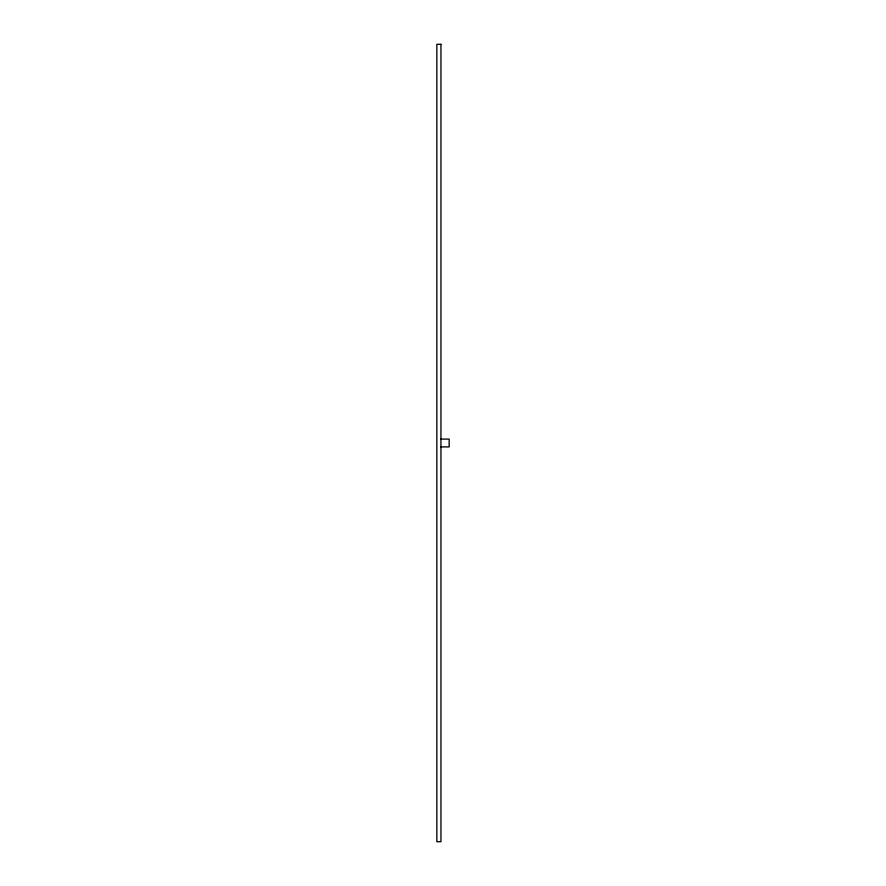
<?xml version="1.0" encoding="UTF-8"?>
<svg xmlns="http://www.w3.org/2000/svg" width="886" height="886" viewBox="0 0 886 886"><rect width="100%" height="100%" fill="white"/><g stroke="black" fill="none" stroke-linecap="round" stroke-linejoin="round"><path stroke-width="1.33" d="M440.951 439.091L449.158 439.091L449.158 446.909L440.951 446.909M440.951 44.3L436.842 44.3L436.842 841.7L440.951 841.7L440.951 44.3"/></g></svg>
